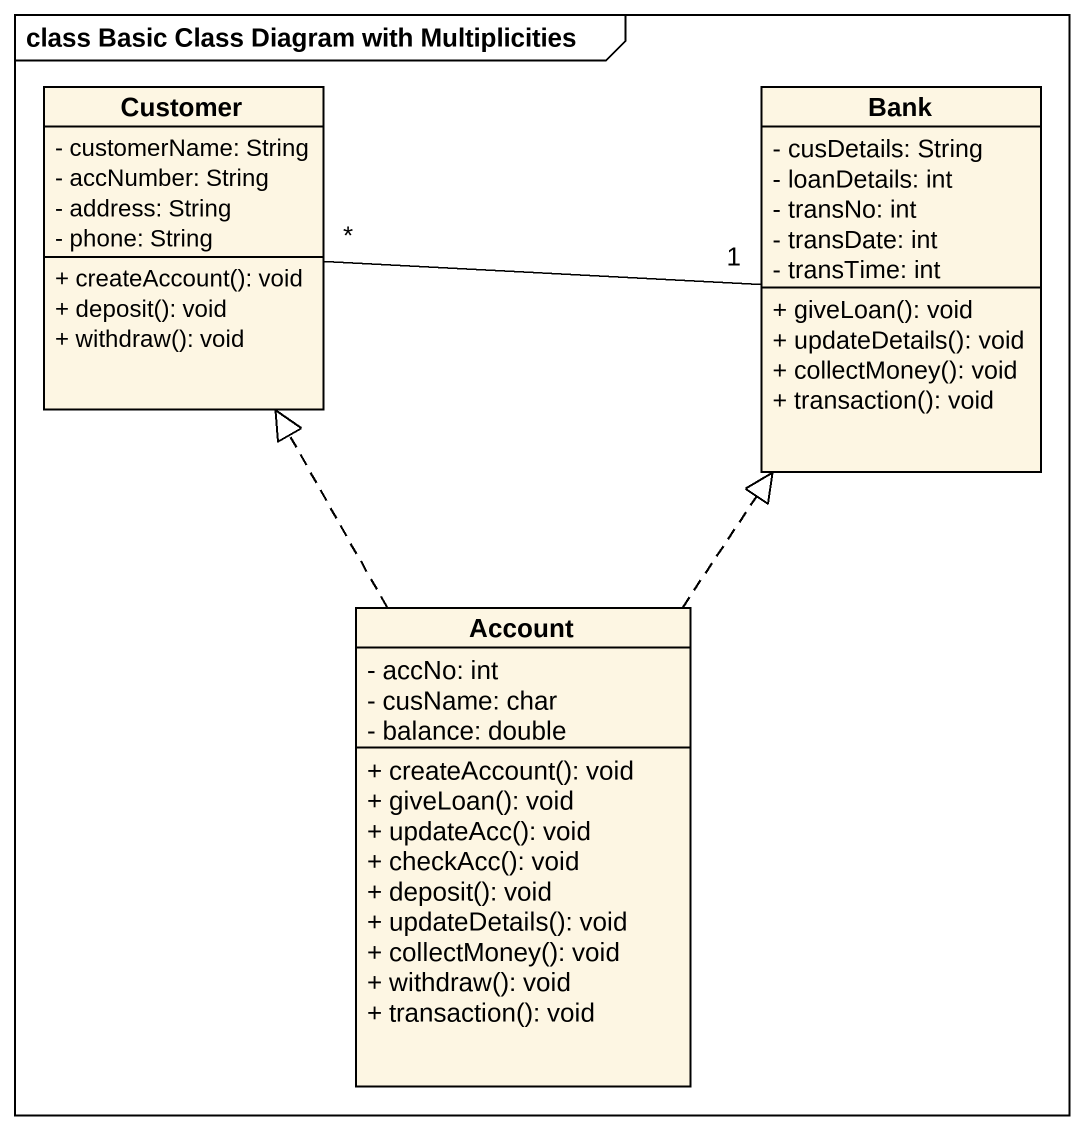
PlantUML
@startuml
mainframe class Basic Class Diagram with Multiplicities
hide circle
hide empty members
skinparam classAttributeIconSize 0
class Customer {
  - customerName: String
  - accNumber: String
  - address: String
  - phone: String
  + createAccount(): void
  + deposit(): void
  + withdraw(): void
}
class Bank {
  - cusDetails: String
  - loanDetails: int
  - transNo: int
  - transDate: int
  - transTime: int
  + giveLoan(): void
  + updateDetails(): void
  + collectMoney(): void
  + transaction(): void
}
class Account {
  - accNo: int
  - cusName: char
  - balance: double
  + createAccount(): void
  + giveLoan(): void
  + updateAcc(): void
  + checkAcc(): void
  + deposit(): void
  + updateDetails(): void
  + collectMoney(): void
  + withdraw(): void
  + transaction(): void
}
Customer "*" -right- "1" Bank
Account .up.|> Customer
Account .up.|> Bank
@enduml
